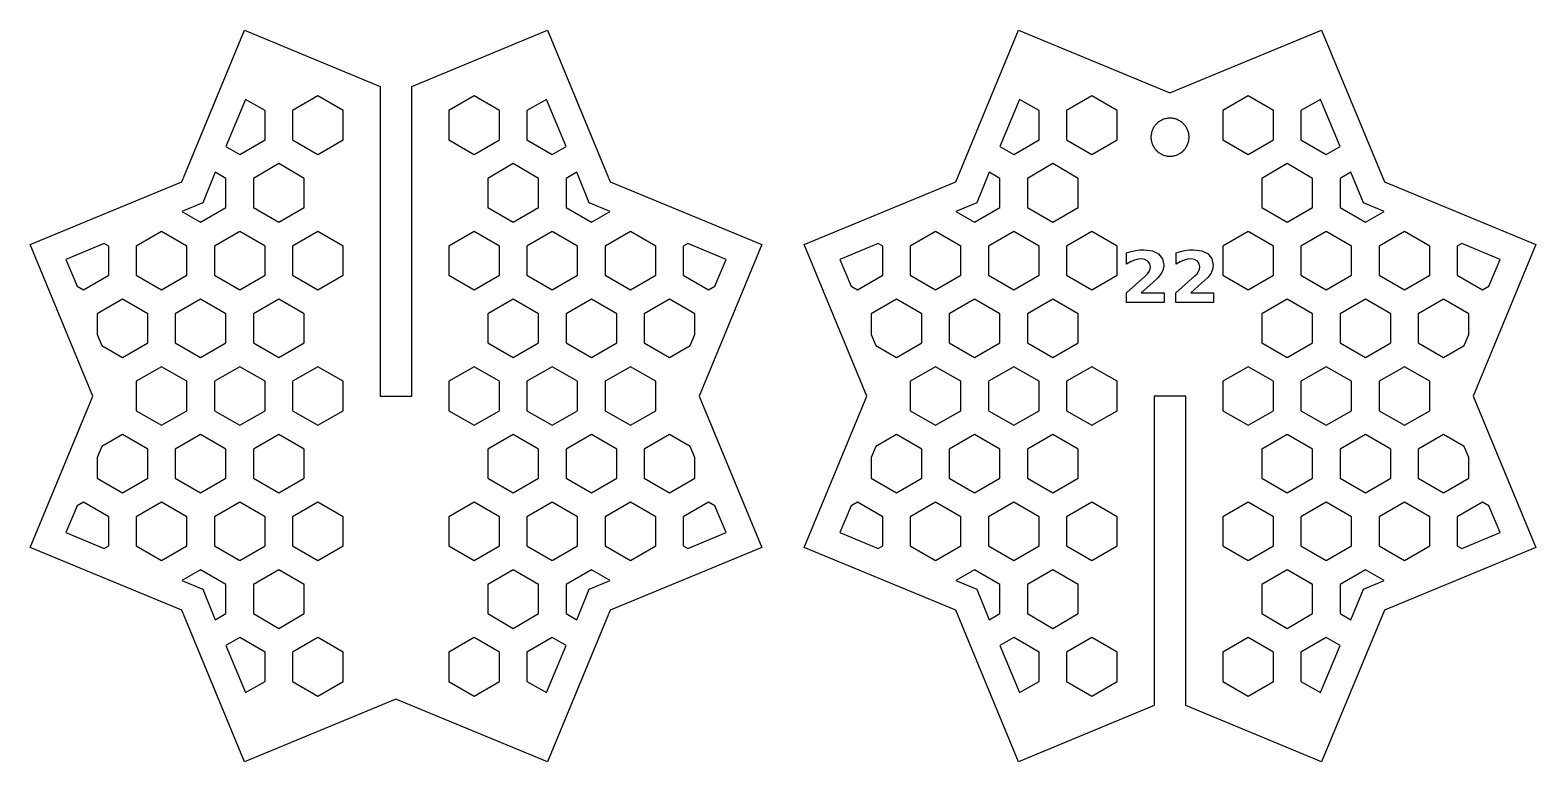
# Model space of a CAD drawing. Header units: millimetres. Extents: x -35 to 108, y -35 to 35.
import ezdxf

# ---------------------------------------------------------------- set-up
doc = ezdxf.new("R2010")
doc.units = ezdxf.units.MM
doc.layers.add('CUT', color=1, linetype='Continuous')
doc.layers.add('ENGRAVE', color=7, linetype='Continuous')

msp = doc.modelspace()

# ---------------------------------------------------------------- linework, layer by layer
at = {"layer": 'CUT'}
for points in [[(14.35, -34.65), (0, -28.7), (-14.35, -34.65), (-20.29, -20.29), (-34.65, -14.35), (-28.7, 0), (-34.65, 14.35), (-20.29, 20.29), (-14.35, 34.65), (-1.5, 29.32), (-1.5, 0), (1.5, 0), (1.5, 29.32), (14.35, 34.65), (20.29, 20.29), (34.65, 14.35), (28.7, 0), (34.65, -14.35), (20.29, -20.29), (14.35, -34.65)], [(74.79, -29.32), (74.79, 0), (71.79, 0), (71.79, -29.32), (58.94, -34.65), (53, -20.29), (38.65, -14.35), (44.59, 0), (38.65, 14.35), (53, 20.29), (58.94, 34.65), (73.29, 28.7), (87.64, 34.65), (93.59, 20.29), (107.94, 14.35), (101.99, 0), (107.94, -14.35), (93.59, -20.29), (87.64, -34.65), (74.79, -29.32)], [(-12.4, 24.25), (-12.4, 27.02), (-14.25, 28.09), (-16.1, 23.62), (-14.8, 22.86), (-12.4, 24.25)], [(-5, 27.02), (-7.4, 28.41), (-9.8, 27.02), (-9.8, 24.25), (-7.4, 22.86), (-5, 24.25), (-5, 25.63), (-5, 27.02)], [(9.8, 27.02), (7.4, 28.41), (5, 27.02), (5, 24.25), (7.4, 22.86), (9.8, 24.25), (9.8, 27.02)], [(14.8, 22.86), (16.1, 23.62), (14.25, 28.09), (12.4, 27.02), (12.4, 24.25), (14.8, 22.86)], [(60.89, 27.02), (59.04, 28.09), (57.19, 23.62), (58.49, 22.86), (60.89, 24.25), (60.89, 27.02)], [(65.89, 28.41), (63.49, 27.02), (63.49, 24.25), (65.89, 22.86), (68.29, 24.25), (68.29, 25.63), (68.29, 27.02), (65.89, 28.41)], [(80.69, 28.41), (78.29, 27.02), (78.29, 24.25), (80.69, 22.86), (83.09, 24.25), (83.09, 27.02), (80.69, 28.41)], [(89.4, 23.62), (87.54, 28.09), (85.69, 27.02), (85.69, 24.25), (88.09, 22.86), (89.4, 23.62)], [(75.09, 24.59), (75.08, 24.68), (75.07, 24.77), (75.06, 24.86), (75.04, 24.94), (75.01, 25.03), (74.99, 25.11), (74.95, 25.19), (74.92, 25.27), (74.88, 25.35), (74.83, 25.43), (74.79, 25.51), (74.74, 25.58), (74.68, 25.65), (74.62, 25.71), (74.56, 25.78), (74.5, 25.84), (74.43, 25.9), (74.36, 25.95), (74.29, 26), (74.22, 26.05), (74.14, 26.09), (74.06, 26.13), (73.98, 26.17), (73.9, 26.2), (73.81, 26.23), (73.73, 26.25), (73.64, 26.27), (73.56, 26.29), (73.47, 26.3), (73.38, 26.3), (73.29, 26.31), (73.2, 26.3), (73.11, 26.3), (73.03, 26.29), (72.94, 26.27), (72.85, 26.25), (72.77, 26.23), (72.68, 26.2), (72.6, 26.17), (72.52, 26.13), (72.44, 26.09), (72.37, 26.05), (72.29, 26), (72.22, 25.95), (72.15, 25.9), (72.08, 25.84), (72.02, 25.78), (71.96, 25.71), (71.9, 25.65), (71.85, 25.58), (71.79, 25.51), (71.75, 25.43), (71.7, 25.35), (71.66, 25.27), (71.63, 25.19), (71.6, 25.11), (71.57, 25.03), (71.54, 24.94), (71.53, 24.86), (71.51, 24.77), (71.5, 24.68), (71.49, 24.59), (71.49, 24.51), (71.49, 24.42), (71.5, 24.33), (71.51, 24.24), (71.53, 24.15), (71.54, 24.07), (71.57, 23.98), (71.6, 23.9), (71.63, 23.82), (71.66, 23.74), (71.7, 23.66), (71.75, 23.58), (71.79, 23.51), (71.85, 23.43), (71.9, 23.36), (71.96, 23.3), (72.02, 23.23), (72.08, 23.17), (72.15, 23.11), (72.22, 23.06), (72.29, 23.01), (72.37, 22.96), (72.44, 22.92), (72.52, 22.88), (72.6, 22.84), (72.68, 22.81), (72.77, 22.78), (72.85, 22.76), (72.94, 22.74), (73.03, 22.72), (73.11, 22.71), (73.2, 22.71), (73.29, 22.71), (73.38, 22.71), (73.47, 22.71), (73.56, 22.72), (73.64, 22.74), (73.73, 22.76), (73.81, 22.78), (73.9, 22.81), (73.98, 22.84), (74.06, 22.88), (74.14, 22.92), (74.22, 22.96), (74.29, 23.01), (74.36, 23.06), (74.43, 23.11), (74.5, 23.17), (74.56, 23.23), (74.62, 23.3), (74.68, 23.36), (74.74, 23.43), (74.79, 23.51), (74.83, 23.58), (74.88, 23.66), (74.92, 23.74), (74.95, 23.82), (74.99, 23.9), (75.01, 23.98), (75.04, 24.07), (75.06, 24.15), (75.07, 24.24), (75.08, 24.33), (75.09, 24.42), (75.09, 24.51), (75.09, 24.59)], [(-8.7, 20.61), (-11.1, 22), (-13.5, 20.61), (-13.5, 17.84), (-11.1, 16.45), (-8.7, 17.84), (-8.7, 20.61)], [(11.1, 22), (8.7, 20.61), (8.7, 17.84), (11.1, 16.45), (13.5, 17.84), (13.5, 20.61), (11.1, 22)], [(62.19, 22), (59.79, 20.61), (59.79, 17.84), (62.19, 16.45), (64.59, 17.84), (64.59, 20.61), (62.19, 22)], [(81.99, 20.61), (81.99, 17.84), (84.39, 16.45), (86.79, 17.84), (86.79, 20.61), (84.39, 22), (81.99, 20.61)], [(-17.11, 21.19), (-18.3, 18.3), (-20.28, 17.48), (-18.5, 16.45), (-16.1, 17.84), (-16.1, 20.61), (-17.11, 21.19)], [(20.28, 17.48), (18.3, 18.3), (17.11, 21.19), (16.1, 20.61), (16.1, 17.84), (18.5, 16.45), (20.28, 17.48)], [(54.99, 18.3), (53.01, 17.48), (54.79, 16.45), (57.19, 17.84), (57.19, 20.61), (56.18, 21.19), (54.99, 18.3)], [(91.6, 18.3), (90.4, 21.19), (89.39, 20.61), (89.39, 17.84), (91.79, 16.45), (93.58, 17.48), (91.6, 18.3)], [(-27.62, 14.45), (-31.25, 12.94), (-30.19, 10.39), (-29.6, 10.05), (-27.2, 11.43), (-27.2, 14.2), (-27.62, 14.45)], [(-19.8, 14.2), (-22.2, 15.59), (-24.6, 14.2), (-24.6, 11.43), (-22.2, 10.05), (-19.8, 11.43), (-19.8, 14.2)], [(-12.4, 14.2), (-14.8, 15.59), (-17.2, 14.2), (-17.2, 11.43), (-14.8, 10.05), (-12.4, 11.43), (-12.4, 14.2)], [(-5, 14.2), (-7.4, 15.59), (-9.8, 14.2), (-9.8, 11.43), (-7.4, 10.05), (-5, 11.43), (-5, 12.82), (-5, 14.2)], [(7.4, 15.59), (5, 14.2), (5, 11.43), (7.4, 10.05), (9.8, 11.43), (9.8, 14.2), (7.4, 15.59)], [(17.2, 14.2), (14.8, 15.59), (12.4, 14.2), (12.4, 11.43), (14.8, 10.05), (17.2, 11.43), (17.2, 14.2)], [(24.6, 14.2), (22.2, 15.59), (19.8, 14.2), (19.8, 11.43), (22.2, 10.05), (24.6, 11.43), (24.6, 14.2)], [(30.19, 10.39), (31.25, 12.94), (27.62, 14.45), (27.2, 14.2), (27.2, 11.43), (29.6, 10.05), (30.19, 10.39)], [(42.04, 12.94), (43.1, 10.39), (43.69, 10.05), (46.09, 11.43), (46.09, 14.2), (45.67, 14.45), (42.04, 12.94)], [(51.09, 15.59), (48.69, 14.2), (48.69, 11.43), (51.09, 10.05), (53.49, 11.43), (53.49, 14.2), (51.09, 15.59)], [(58.49, 15.59), (56.09, 14.2), (56.09, 11.43), (58.49, 10.05), (60.89, 11.43), (60.89, 14.2), (58.49, 15.59)], [(65.89, 15.59), (63.49, 14.2), (63.49, 11.43), (65.89, 10.05), (68.29, 11.43), (68.29, 12.82), (68.29, 14.2), (65.89, 15.59)], [(78.29, 14.2), (78.29, 11.43), (80.69, 10.05), (83.09, 11.43), (83.09, 14.2), (80.69, 15.59), (78.29, 14.2)], [(88.09, 15.59), (85.69, 14.2), (85.69, 11.43), (88.09, 10.05), (90.49, 11.43), (90.49, 14.2), (88.09, 15.59)], [(95.49, 15.59), (93.09, 14.2), (93.09, 11.43), (95.49, 10.05), (97.89, 11.43), (97.89, 14.2), (95.49, 15.59)], [(104.54, 12.94), (100.91, 14.45), (100.49, 14.2), (100.49, 11.43), (102.89, 10.05), (103.48, 10.39), (104.54, 12.94)], [(-28.3, 7.79), (-28.3, 5.83), (-27.86, 4.77), (-25.9, 3.64), (-23.5, 5.02), (-23.5, 7.79), (-25.9, 9.18), (-28.3, 7.79)], [(-16.1, 7.79), (-18.5, 9.18), (-20.9, 7.79), (-20.9, 5.02), (-18.5, 3.64), (-16.1, 5.02), (-16.1, 7.79)], [(-8.7, 7.79), (-11.1, 9.18), (-13.5, 7.79), (-13.5, 5.02), (-11.1, 3.64), (-8.7, 5.02), (-8.7, 7.79)], [(13.5, 7.79), (11.1, 9.18), (8.7, 7.79), (8.7, 5.02), (11.1, 3.64), (13.5, 5.02), (13.5, 7.79)], [(20.9, 7.79), (18.5, 9.18), (16.1, 7.79), (16.1, 5.02), (18.5, 3.64), (20.9, 5.02), (20.9, 7.79)], [(23.5, 7.79), (23.5, 5.02), (25.9, 3.64), (27.86, 4.77), (28.3, 5.83), (28.3, 7.79), (25.9, 9.18), (23.5, 7.79)], [(44.99, 5.83), (45.43, 4.77), (47.39, 3.64), (49.79, 5.02), (49.79, 7.79), (47.39, 9.18), (44.99, 7.79), (44.99, 5.83)], [(54.79, 9.18), (52.39, 7.79), (52.39, 5.02), (54.79, 3.64), (57.19, 5.02), (57.19, 7.79), (54.79, 9.18)], [(62.19, 9.18), (59.79, 7.79), (59.79, 5.02), (62.19, 3.64), (64.59, 5.02), (64.59, 7.79), (62.19, 9.18)], [(84.39, 9.18), (81.99, 7.79), (81.99, 5.02), (84.39, 3.64), (86.79, 5.02), (86.79, 7.79), (84.39, 9.18)], [(91.79, 9.18), (89.39, 7.79), (89.39, 5.02), (91.79, 3.64), (94.19, 5.02), (94.19, 7.79), (91.79, 9.18)], [(96.79, 5.02), (99.19, 3.64), (101.15, 4.77), (101.59, 5.83), (101.59, 7.79), (99.19, 9.18), (96.79, 7.79), (96.79, 5.02)], [(-19.8, 1.39), (-22.2, 2.77), (-24.6, 1.39), (-24.6, -1.39), (-22.2, -2.77), (-19.8, -1.39), (-19.8, 1.39)], [(-12.4, 1.39), (-14.8, 2.77), (-17.2, 1.39), (-17.2, -1.39), (-14.8, -2.77), (-12.4, -1.39), (-12.4, 1.39)], [(-7.4, 2.77), (-9.8, 1.39), (-9.8, -1.39), (-7.4, -2.77), (-5, -1.39), (-5, 0), (-5, 1.39), (-7.4, 2.77)], [(9.8, 1.39), (7.4, 2.77), (5, 1.39), (5, -1.39), (7.4, -2.77), (9.8, -1.39), (9.8, 1.39)], [(17.2, 1.39), (14.8, 2.77), (12.4, 1.39), (12.4, -1.39), (14.8, -2.77), (17.2, -1.39), (17.2, 1.39)], [(24.6, 1.39), (22.2, 2.77), (19.8, 1.39), (19.8, -1.39), (22.2, -2.77), (24.6, -1.39), (24.6, 1.39)], [(51.09, 2.77), (48.69, 1.39), (48.69, -1.39), (51.09, -2.77), (53.49, -1.39), (53.49, 1.39), (51.09, 2.77)], [(58.49, 2.77), (56.09, 1.39), (56.09, -1.39), (58.49, -2.77), (60.89, -1.39), (60.89, 1.39), (58.49, 2.77)], [(63.49, 1.39), (63.49, -1.39), (65.89, -2.77), (68.29, -1.39), (68.29, 0), (68.29, 1.39), (65.89, 2.77), (63.49, 1.39)], [(80.69, 2.77), (78.29, 1.39), (78.29, -1.39), (80.69, -2.77), (83.09, -1.39), (83.09, 1.39), (80.69, 2.77)], [(88.09, 2.77), (85.69, 1.39), (85.69, -1.39), (88.09, -2.77), (90.49, -1.39), (90.49, 1.39), (88.09, 2.77)], [(95.49, 2.77), (93.09, 1.39), (93.09, -1.39), (95.49, -2.77), (97.89, -1.39), (97.89, 1.39), (95.49, 2.77)], [(-25.9, -3.64), (-27.86, -4.77), (-28.3, -5.83), (-28.3, -7.79), (-25.9, -9.18), (-23.5, -7.79), (-23.5, -5.02), (-25.9, -3.64)], [(-18.5, -3.64), (-20.9, -5.02), (-20.9, -7.79), (-18.5, -9.18), (-16.1, -7.79), (-16.1, -5.02), (-18.5, -3.64)], [(-8.7, -5.02), (-11.1, -3.64), (-13.5, -5.02), (-13.5, -7.79), (-11.1, -9.18), (-8.7, -7.79), (-8.7, -5.02)], [(13.5, -5.02), (11.1, -3.64), (8.7, -5.02), (8.7, -7.79), (11.1, -9.18), (13.5, -7.79), (13.5, -5.02)], [(18.5, -3.64), (16.1, -5.02), (16.1, -7.79), (18.5, -9.18), (20.9, -7.79), (20.9, -5.02), (18.5, -3.64)], [(27.86, -4.77), (25.9, -3.64), (23.5, -5.02), (23.5, -7.79), (25.9, -9.18), (28.3, -7.79), (28.3, -5.83), (27.86, -4.77)], [(45.43, -4.77), (44.99, -5.83), (44.99, -7.79), (47.39, -9.18), (49.79, -7.79), (49.79, -5.02), (47.39, -3.64), (45.43, -4.77)], [(52.39, -5.02), (52.39, -7.79), (54.79, -9.18), (57.19, -7.79), (57.19, -5.02), (54.79, -3.64), (52.39, -5.02)], [(62.19, -3.64), (59.79, -5.02), (59.79, -7.79), (62.19, -9.18), (64.59, -7.79), (64.59, -5.02), (62.19, -3.64)], [(84.39, -3.64), (81.99, -5.02), (81.99, -7.79), (84.39, -9.18), (86.79, -7.79), (86.79, -5.02), (84.39, -3.64)], [(89.39, -5.02), (89.39, -7.79), (91.79, -9.18), (94.19, -7.79), (94.19, -5.02), (91.79, -3.64), (89.39, -5.02)], [(99.19, -3.64), (96.79, -5.02), (96.79, -7.79), (99.19, -9.18), (101.59, -7.79), (101.59, -5.83), (101.15, -4.77), (99.19, -3.64)], [(-27.2, -11.43), (-29.6, -10.05), (-30.19, -10.39), (-31.25, -12.94), (-27.62, -14.45), (-27.2, -14.2), (-27.2, -11.43)], [(-22.2, -10.05), (-24.6, -11.43), (-24.6, -14.2), (-22.2, -15.59), (-19.8, -14.2), (-19.8, -11.43), (-22.2, -10.05)], [(-12.4, -11.43), (-14.8, -10.05), (-17.2, -11.43), (-17.2, -14.2), (-14.8, -15.59), (-12.4, -14.2), (-12.4, -11.43)], [(-5, -11.43), (-7.4, -10.05), (-9.8, -11.43), (-9.8, -14.2), (-7.4, -15.59), (-5, -14.2), (-5, -12.82), (-5, -11.43)], [(9.8, -11.43), (7.4, -10.05), (5, -11.43), (5, -14.2), (7.4, -15.59), (9.8, -14.2), (9.8, -11.43)], [(17.2, -11.43), (14.8, -10.05), (12.4, -11.43), (12.4, -14.2), (14.8, -15.59), (17.2, -14.2), (17.2, -11.43)], [(22.2, -10.05), (19.8, -11.43), (19.8, -14.2), (22.2, -15.59), (24.6, -14.2), (24.6, -11.43), (22.2, -10.05)], [(27.62, -14.45), (31.25, -12.94), (30.19, -10.39), (29.6, -10.05), (27.2, -11.43), (27.2, -14.2), (27.62, -14.45)], [(43.69, -10.05), (43.1, -10.39), (42.04, -12.94), (45.67, -14.45), (46.09, -14.2), (46.09, -11.43), (43.69, -10.05)], [(48.69, -11.43), (48.69, -14.2), (51.09, -15.59), (53.49, -14.2), (53.49, -11.43), (51.09, -10.05), (48.69, -11.43)], [(58.49, -10.05), (56.09, -11.43), (56.09, -14.2), (58.49, -15.59), (60.89, -14.2), (60.89, -11.43), (58.49, -10.05)], [(65.89, -10.05), (63.49, -11.43), (63.49, -14.2), (65.89, -15.59), (68.29, -14.2), (68.29, -12.82), (68.29, -11.43), (65.89, -10.05)], [(80.69, -10.05), (78.29, -11.43), (78.29, -14.2), (80.69, -15.59), (83.09, -14.2), (83.09, -11.43), (80.69, -10.05)], [(88.09, -10.05), (85.69, -11.43), (85.69, -14.2), (88.09, -15.59), (90.49, -14.2), (90.49, -11.43), (88.09, -10.05)], [(93.09, -11.43), (93.09, -14.2), (95.49, -15.59), (97.89, -14.2), (97.89, -11.43), (95.49, -10.05), (93.09, -11.43)], [(104.54, -12.94), (103.48, -10.39), (102.89, -10.05), (100.49, -11.43), (100.49, -14.2), (100.91, -14.45), (104.54, -12.94)], [(-16.1, -17.84), (-18.5, -16.45), (-20.28, -17.48), (-18.3, -18.3), (-17.11, -21.19), (-16.1, -20.61), (-16.1, -17.84)], [(-8.7, -17.84), (-11.1, -16.45), (-13.5, -17.84), (-13.5, -20.61), (-11.1, -22), (-8.7, -20.61), (-8.7, -17.84)], [(13.5, -17.84), (11.1, -16.45), (8.7, -17.84), (8.7, -20.61), (11.1, -22), (13.5, -20.61), (13.5, -17.84)], [(17.11, -21.19), (18.3, -18.3), (20.28, -17.48), (18.5, -16.45), (16.1, -17.84), (16.1, -20.61), (17.11, -21.19)], [(54.79, -16.45), (53.01, -17.48), (54.99, -18.3), (56.18, -21.19), (57.19, -20.61), (57.19, -17.84), (54.79, -16.45)], [(62.19, -16.45), (59.79, -17.84), (59.79, -20.61), (62.19, -22), (64.59, -20.61), (64.59, -17.84), (62.19, -16.45)], [(84.39, -16.45), (81.99, -17.84), (81.99, -20.61), (84.39, -22), (86.79, -20.61), (86.79, -17.84), (84.39, -16.45)], [(91.6, -18.3), (93.58, -17.48), (91.79, -16.45), (89.39, -17.84), (89.39, -20.61), (90.4, -21.19), (91.6, -18.3)], [(-12.4, -24.25), (-14.8, -22.86), (-16.1, -23.62), (-14.25, -28.09), (-12.4, -27.02), (-12.4, -24.25)], [(-5, -24.25), (-7.4, -22.86), (-9.8, -24.25), (-9.8, -27.02), (-7.4, -28.41), (-5, -27.02), (-5, -25.63), (-5, -24.25)], [(7.4, -22.86), (5, -24.25), (5, -27.02), (7.4, -28.41), (9.8, -27.02), (9.8, -24.25), (7.4, -22.86)], [(14.25, -28.09), (16.1, -23.62), (14.8, -22.86), (12.4, -24.25), (12.4, -27.02), (14.25, -28.09)], [(58.49, -22.86), (57.19, -23.62), (59.04, -28.09), (60.89, -27.02), (60.89, -24.25), (58.49, -22.86)], [(65.89, -22.86), (63.49, -24.25), (63.49, -27.02), (65.89, -28.41), (68.29, -27.02), (68.29, -25.63), (68.29, -24.25), (65.89, -22.86)], [(78.29, -24.25), (78.29, -27.02), (80.69, -28.41), (83.09, -27.02), (83.09, -24.25), (80.69, -22.86), (78.29, -24.25)], [(89.4, -23.62), (88.09, -22.86), (85.69, -24.25), (85.69, -27.02), (87.54, -28.09), (89.4, -23.62)]]:
    msp.add_lwpolyline(points, close=True, dxfattribs=at)
at = {"layer": 'ENGRAVE'}
for points in [[(72.73, 9.78), (72.73, 8.85), (69.16, 8.85), (69.16, 9.78), (70.96, 11.37), (71.16, 11.58), (71.31, 11.79), (71.4, 12), (71.43, 12.22), (71.37, 12.53), (71.19, 12.78), (70.92, 12.93), (70.58, 12.99), (70.27, 12.96), (69.93, 12.86), (69.56, 12.7), (69.18, 12.48), (69.18, 13.56), (69.6, 13.69), (70.02, 13.78), (70.44, 13.83), (70.84, 13.85), (71.62, 13.76), (72.21, 13.46), (72.58, 13), (72.7, 12.38), (72.65, 11.99), (72.49, 11.63), (72.17, 11.23), (71.62, 10.7), (70.57, 9.78), (72.73, 9.78)], [(75.26, 9.78), (77.42, 9.78), (77.42, 8.85), (73.85, 8.85), (73.85, 9.78), (75.64, 11.37), (75.85, 11.58), (76, 11.79), (76.08, 12), (76.11, 12.22), (76.06, 12.53), (75.88, 12.78), (75.61, 12.93), (75.26, 12.99), (74.95, 12.96), (74.62, 12.86), (74.25, 12.7), (73.86, 12.48), (73.86, 13.56), (74.29, 13.69), (74.71, 13.78), (75.12, 13.83), (75.53, 13.85), (76.31, 13.76), (76.9, 13.46), (77.26, 13), (77.39, 12.38), (77.33, 11.99), (77.18, 11.63), (76.86, 11.23), (76.31, 10.7), (75.26, 9.78)]]:
    msp.add_lwpolyline(points, close=True, dxfattribs=at)

doc.saveas('drawing.dxf')
